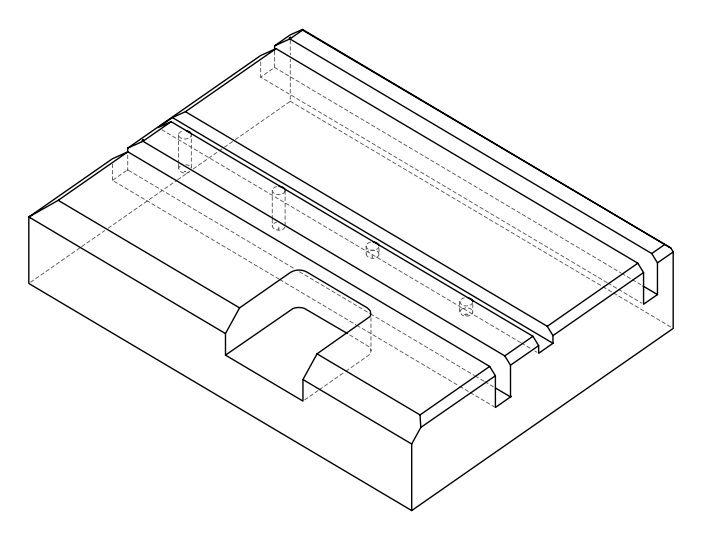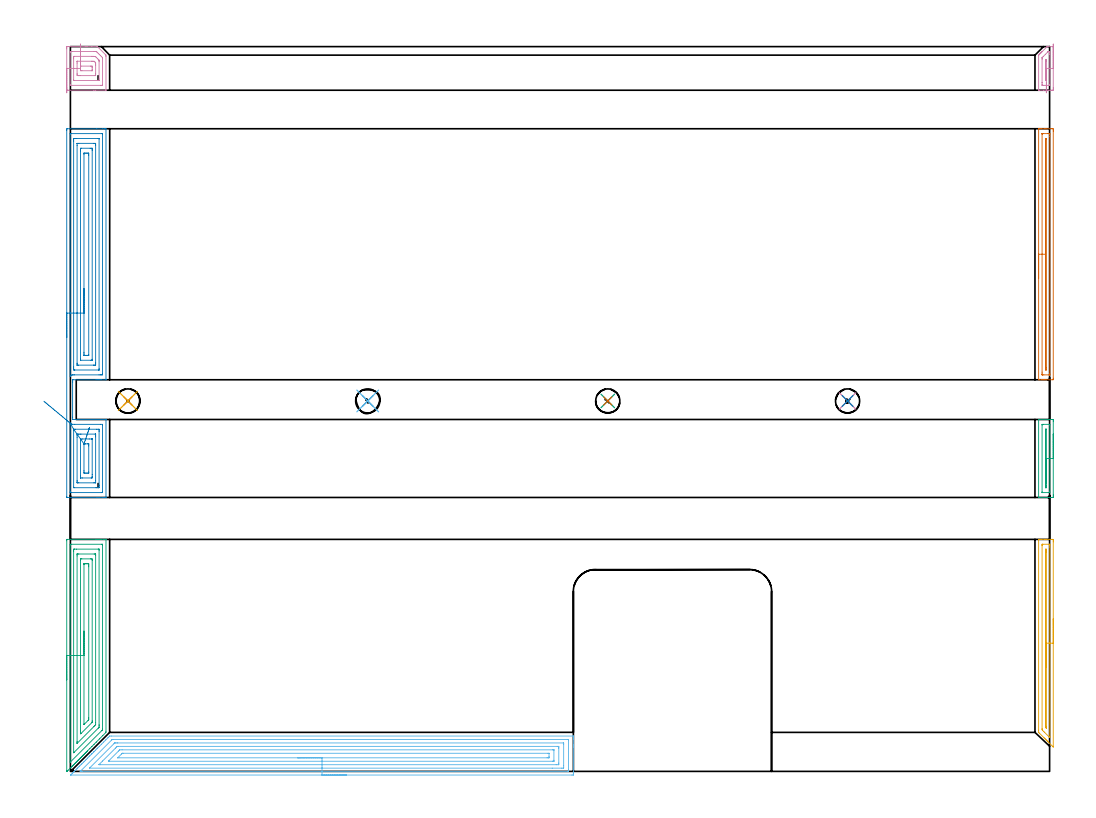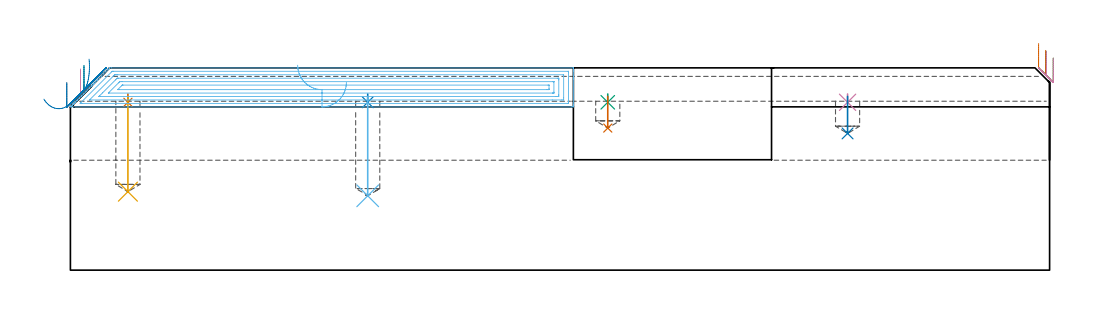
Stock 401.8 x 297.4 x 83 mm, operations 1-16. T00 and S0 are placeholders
(PLAN: 22 operations, 5 tool changes, 105.6 min)
(1 SPOT_DRILL | STEP1POCKET | NXT0321_9005460120000 | 0.03 min | 1437 mm3)
(2 SPOT_DRILL_1 | STEP1POCKET_1 | NXT0321_9005460120000 | 0.03 min | 1437 mm3)
(3 SPOT_DRILL_2 | STEP1POCKET_2 | NXT0321_9005460120000 | 0.03 min | 1436 mm3)
(4 SPOT_DRILL_3 | STEP1POCKET_3 | NXT0321_9005460120000 | 0.03 min | 1437 mm3)
(5 DRILL_BLIND_HOLE_INTO_CENTER | STEP1POCKET | UGT0301_494 | 0.16 min | 2744 mm3)
(6 DRILL_BLIND_HOLE_INTO_CENTER_1 | STEP1POCKET_1 | UGT0301_494 | 0.17 min | 2877 mm3)
(7 DRILL_BLIND_HOLE_INTO_CENTER_2 | STEP1POCKET_2 | UGT0301_494 | 0.06 min | 745 mm3)
(8 DRILL_BLIND_HOLE_INTO_CENTER_3 | STEP1POCKET_3 | UGT0301_494 | 0.07 min | 914 mm3)
(9 AREA_MILL | FG_CHAMFER_SURFACE | UGT0205_001 | 4.5 min | 13284 mm3)
(10 AREA_MILL_1 | FG_CHAMFER_SURFACE_1 | UGT0205_001 | 1.12 min | 3279 mm3)
(11 AREA_MILL_2 | FG_CHAMFER_SURFACE_2 | UGT0205_001 | 2.13 min | 1672 mm3)
(12 AREA_MILL_3 | FG_CHAMFER_SURFACE_3 | UGT0205_001 | 9.82 min | 25996 mm3)
(13 AREA_MILL_4 | FG_CHAMFER_SURFACE_4 | UGT0205_001 | 2.62 min | 1995 mm3)
(14 AREA_MILL_5 | FG_CHAMFER_SURFACE_5 | UGT0205_001 | 7.2 min | 21104 mm3)
(15 AREA_MILL_6 | FG_CHAMFER_SURFACE_6 | UGT0205_001 | 0.92 min | 715 mm3)
(16 AREA_MILL_7 | FG_CHAMFER_SURFACE_7 | UGT0205_001 | 0.56 min | 390 mm3)
(17 AREA_MILL_8 | FG_CHAMFER_SURFACE_8 | UGT0205_001 | 5.71 min | 15411 mm3)
(18 AREA_MILL_9 | FG_CHAMFER_SURFACE_9 | UGT0205_001 | 6.28 min | 2342 mm3)
(19 MILL_SLOT | SLOT_PARTIAL_RECTANGULAR | NXT0201_012 | Follow Part, ap 4, ae 75% | 17.23 min | 250609 mm3)
(20 MILL_RECTANGULAR_SLOT | SLOT_RECTANGULAR | NXT0201_012 | Follow Part, ap 4, ae 75% | 6.9 min | 81642 mm3)
(21 MILL_RECTANGULAR_SLOT_1 | SLOT_RECTANGULAR_1 | NXT0201_011 | Follow Part, ap 3, ae 75% | 22.45 min | 238790 mm3)
(22 MILL_RECTANGULAR_SLOT_2 | SLOT_RECTANGULAR_2 | NXT0201_012 | Follow Part, ap 4, ae 75% | 17.6 min | 259978 mm3)
(TOOL NXT0321_9005460120000 | NC Spot Drill, 142deg, 12mm, Carbide, Uncoated | D12 PA142 FL30 Z2)
(TOOL UGT0301_494 | Carbide Drill 9.9 mm | D9.9 PA118 FL87 Z2)
(TOOL UGT0205_001 | Chamfer Mill 20 x 3 x 45 deg. | D20 FL50 Z2)
(TOOL NXT0201_012 | ENDMILL 16mm [2P460-1600-NA 1630] | D16 FL38 Z6)
(TOOL NXT0201_011 | ENDMILL 12mm [2P460-1200-NA 1630] | D12 FL38 Z6)
(OP 1 SPOT_DRILL)
G17 G21 G94 G90
T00 M6
G54
G17 G0 G90 X23.6 Y152. S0 M3
G43 Z93. H0
G94 G81 G98 Z68.874 F250. R72.3
G80
M5
M2
(OP 2 SPOT_DRILL_1)
G17 G21 G94 G90
T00 M6
G54
G17 G0 G90 X122. Y152. S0 M3
G43 Z93. H0
G94 G81 G98 Z68.874 F250. R72.3
G80
M5
M2
(OP 3 SPOT_DRILL_2)
G17 G21 G94 G90
T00 M6
G54
G17 G0 G90 X220.5 Y152. S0 M3
G43 Z93. H0
G94 G81 G98 Z68.874 F250. R72.3
G80
M5
M2
(OP 4 SPOT_DRILL_3)
G17 G21 G94 G90
T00 M6
G54
G17 G0 G90 X318.9 Y152. S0 M3
G43 Z93. H0
G94 G81 G98 Z68.874 F250. R72.3
G80
M5
M2
(OP 5 DRILL_BLIND_HOLE_INTO_CENTER)
G17 G21 G94 G90
T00 M6
G54
G17 G0 G90 X23.6 Y152. S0 M3
G43 Z93. H0
G94 G81 G98 Z32.2 F250. R71.3
G80
M5
M2
(OP 6 DRILL_BLIND_HOLE_INTO_CENTER_1)
G17 G21 G94 G90
T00 M6
G54
G17 G0 G90 X122. Y152. S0 M3
G43 Z93. H0
G94 G81 G98 Z30.5 F250. R71.3
G80
M5
M2
(OP 7 DRILL_BLIND_HOLE_INTO_CENTER_2)
G17 G21 G94 G90
T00 M6
G54
G17 G0 G90 X220.5 Y152. S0 M3
G43 Z93. H0
G94 G81 G98 Z58.3 F250. R71.3
G80
M5
M2
(OP 8 DRILL_BLIND_HOLE_INTO_CENTER_3)
G17 G21 G94 G90
T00 M6
G54
G17 G0 G90 X318.9 Y152. S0 M3
G43 Z93. H0
G94 G81 G98 Z56.1 F250. R71.3
G80
M5
M2
(OP 9 AREA_MILL)
G17 G21 G94 G90
T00 M6
G54
G17 G0 G90 X-1.5 Y37.553 S1061 M3
G43 Z93. H0
Z76.9
G94 G1 Y37.591 Z76.029 F250.
Y37.705 Z75.164
Y37.894 Z74.312
Y38.156 Z73.48
Y38.49 Z72.674
Y38.893 Z71.9
Y39.362 Z71.165
Y39.893 Z70.472
Y40.482 Z69.829
Y41.125 Z69.24
Y41.817 Z68.709
Y42.553 Z68.24
Y43.327 Z67.837
Y44.133 Z67.503
Y44.965 Z67.241
Y45.817 Z67.052
Y46.682 Z66.938
Y47.553 Z66.9
Y94.649
X-1.496 Y95.022 Z66.902
X-1.491 Y95.19 Z66.905
X-1.319 Y95.2 Z67.078
X10.538 Z78.931
X11.21 Z79.608
X11.424 Z79.821
X12.097 Z80.494
X12.31 Z80.707
X12.737 Z81.136
X13.655 Z82.054
X14.082 Z82.481
X14.351 Z82.749
X14.583 Y95.193 Z82.975
X14.597 Y95.191 Z82.989
X14.6 Y95.093 Z83.
Y16.452
X14.593 Y15.994 Z82.992
X13.276 Y14.675 Z81.675
X11.943 Y13.342 Z80.342
X10.61 Y12.01 Z79.009
X9.721 Y11.121 Z78.12
X8.832 Y10.232 Z77.232
X7.944 Y9.344 Z76.343
X7.055 Y8.455 Z75.454
X6.993 Y8.392 Z75.39
X6.931 Y8.331 Z75.33
X6.759 Y8.159 Z75.158
X6.698 Y8.097 Z75.094
X6.637 Y8.037 Z75.036
X6.463 Y7.863 Z74.862
X6.402 Y7.801 Z74.799
X6.342 Y7.742 Z74.741
X6.166 Y7.567 Z74.565
X6.107 Y7.506 Z74.504
X6.048 Y7.448 Z74.447
X5.87 Y7.27 Z74.269
X5.812 Y7.211 Z74.208
X5.753 Y7.153 Z74.152
X5.574 Y6.974 Z73.973
X5.516 Y6.915 Z73.913
X5.459 Y6.859 Z73.858
X5.278 Y6.678 Z73.677
X5.221 Y6.62 Z73.617
X5.164 Y6.564 Z73.563
X4.982 Y6.382 Z73.381
X4.925 Y6.325 Z73.322
X4.869 Y6.27 Z73.268
X4.685 Y6.086 Z73.084
X4.63 Y6.029 Z73.027
X4.575 Y5.975 Z72.974
X4.389 Y5.789 Z72.788
X4.335 Y5.734 Z72.731
X4.28 Y5.68 Z72.679
X4.093 Y5.493 Z72.492
X4.039 Y5.438 Z72.436
X3.986 Y5.386 Z72.385
X3.797 Y5.197 Z72.196
X3.744 Y5.143 Z72.141
X3.691 Y5.091 Z72.09
X3.501 Y4.901 Z71.9
X3.448 Y4.848 Z71.845
X3.397 Y4.797 Z71.796
X3.204 Y4.605 Z71.603
X3.153 Y4.552 Z71.55
X3.102 Y4.502 Z71.501
X2.908 Y4.308 Z71.307
X2.858 Y4.257 Z71.255
X2.807 Y4.208 Z71.206
X2.612 Y4.012 Z71.011
X2.562 Y3.962 Z70.959
X2.513 Y3.913 Z70.912
X2.316 Y3.716 Z70.715
X2.267 Y3.666 Z70.664
X2.218 Y3.619 Z70.617
X2.019 Y3.42 Z70.418
X1.971 Y3.371 Z70.369
X1.924 Y3.324 Z70.323
X1.723 Y3.124 Z70.122
X1.676 Y3.076 Z70.073
X1.629 Y3.03 Z70.028
X1.427 Y2.827 Z69.826
X1.381 Y2.78 Z69.778
X1.335 Y2.735 Z69.734
X1.131 Y2.531 Z69.53
X1.085 Y2.485 Z69.482
X1.04 Y2.44 Z69.439
X0.835 Y2.235 Z69.234
X0.79 Y2.19 Z69.187
X0.745 Y2.146 Z69.144
X0.538 Y1.939 Z68.937
X0.494 Y1.894 Z68.892
X0.451 Y1.851 Z68.85
X-0.982 Y0.417 Z67.415
X-1.24 Y0.162 Z67.16
X-1.426 Y-0.018 Z66.971
X-1.492 Y-0.077 Z66.904
X-1.497 Y0.041 Z66.901
X-1.499 Y0.137
Y0.162
X-1.5 Y47.553 Z66.9
X-0.085 Z68.315
X-0.086 Y92.871 Z68.314
X-0.08 Y93.091 Z68.32
X-0.077 Y93.19 Z68.323
X0.135 Y93.194 Z68.535
X0.463 Y93.199 Z68.863
X12.869 Z81.269
X13.065 Y93.195 Z81.465
X13.125 Y93.192 Z81.525
X13.179 Y93.185 Z81.579
X13.186 Y92.871 Z81.586
Y17.352
X13.184 Y17.122 Z81.584
X13.181 Y17.068 Z81.581
X13.179 Y17.044 Z81.579
X13.164 Y17.025 Z81.564
X13.095 Y16.95 Z81.495
X12.899 Y16.75 Z81.299
X-0.038 Y3.814 Z68.362
X-0.054 Y3.799 Z68.346
X-0.071 Y3.787 Z68.329
X-0.078 Y3.783 Z68.322
X-0.085 Y4.012 Z68.315
Y47.553
X1.329 Z69.729
Y90.206
Y90.553
X1.334 Y91.094 Z69.734
X1.335 Y91.172 Z69.735
X1.466 Y91.19 Z69.866
X1.572 Y91.198 Z69.972
X1.676 Y91.199 Z70.076
X2.457 Y91.2 Z70.857
X11.424 Y91.199 Z79.824
X11.529 Y91.197 Z79.929
X11.739 Y91.19 Z80.139
X11.766 Y91.183 Z80.166
X11.768 Y91.173 Z80.168
X11.77 Y91.144 Z80.17
X11.771 Y91.094 Z80.171
X11.772 Y90.746 Z80.172
X11.771 Y19.118 Z80.171
X11.77 Y18.772 Z80.17
X11.764 Y18.23 Z80.164
X11.755 Y18.066 Z80.155
X11.673 Y17.98 Z80.073
X11.424 Y17.725 Z79.824
X1.471 Y7.772 Z69.871
X1.423 Y7.725 Z69.823
X1.361 Y7.669 Z69.761
X1.341 Y7.652 Z69.741
X1.336 Y7.67 Z69.736
X1.332 Y7.725 Z69.732
X1.33 Y7.811 Z69.73
X1.329 Y47.553 Z69.729
X2.743 Z71.143
Y88.428
X2.747 Y89.132 Z71.147
X2.749 Y89.18 Z71.149
X2.755 Y89.19 Z71.155
X2.776 Y89.193 Z71.176
X2.871 Y89.197 Z71.271
X3.064 Y89.199 Z71.464
X3.448 Y89.2 Z71.848
X9.768 Z78.168
X10.086 Y89.198 Z78.486
X10.244 Y89.195 Z78.644
X10.323 Y89.19 Z78.723
X10.351 Y89.185 Z78.751
X10.352 Y89.159 Z78.752
X10.357 Y88.61 Z78.757
Y20.007
X10.353 Y19.304 Z78.753
X10.35 Y19.118 Z78.75
X10.006 Y18.763 Z78.406
X9.652 Y18.401 Z78.052
X2.864 Y11.614 Z71.264
X2.813 Y11.566 Z71.213
X2.769 Y11.528 Z71.169
X2.75 Y11.512 Z71.15
X2.749 Y11.547 Z71.149
X2.744 Y11.827 Z71.144
X2.743 Y12.01 Z71.143
Y12.158
Y47.553
X4.157 Z72.557
Y86.829
X4.16 Y87.008 Z72.56
X4.164 Y87.125 Z72.564
X4.17 Y87.191 Z72.57
X4.198 Y87.193 Z72.598
X4.335 Y87.197 Z72.735
X4.674 Y87.2 Z73.074
X8.22 Y87.199 Z76.62
X8.765 Y87.19 Z77.165
X8.936 Y87.176 Z77.336
X8.941 Y86.829 Z77.341
X8.942 Y86.651 Z77.342
X8.943 Y20.718 Z77.343
X8.941 Y20.362 Z77.341
X8.937 Y20.185 Z77.337
X8.935 Y20.146 Z77.335
X8.9 Y20.106 Z77.3
X8.808 Y20.007 Z77.208
X4.35 Y15.549 Z72.75
X4.335 Y15.536 Z72.735
X4.164 Y15.404 Z72.564
X4.161 Y15.564 Z72.561
X4.158 Y15.741 Z72.558
X4.157 Y16.453 Z72.557
Y16.63
Y47.553
X5.571 Z73.971
X5.572 Y84.874 Z73.972
X5.573 Y85.143 Z73.973
X5.575 Y85.175 Z73.975
X5.577 Y85.185 Z73.977
X5.588 Y85.19 Z73.988
X5.674 Y85.196 Z74.074
X5.783 Y85.199 Z74.183
X6.107 Y85.2 Z74.507
X6.668 Z75.068
X6.993 Y85.197 Z75.393
X7.318 Y85.192 Z75.718
X7.522 Y85.187 Z75.922
X7.525 Y85.053 Z75.925
X7.527 Y84.874 Z75.927
X7.529 Y84.337 Z75.929
Y83.986
X7.528 Y22.136 Z75.928
X7.526 Y21.784 Z75.926
X7.523 Y21.253 Z75.923
X7.512 Y21.172 Z75.912
X7.456 Y21.112 Z75.856
X7.247 Y20.895 Z75.647
X5.789 Y19.437 Z74.189
X5.67 Y19.322 Z74.07
X5.586 Y19.243 Z73.986
X5.579 Y19.239 Z73.979
X5.577 Y19.248 Z73.977
X5.573 Y19.291 Z73.973
X5.572 Y19.35 Z73.972
Y19.445
X5.571 Y47.553 Z73.971
Y48.425 Z74.009
Y49.29 Z74.123
Y50.141 Z74.312
Y50.973 Z74.574
Y51.779 Z74.908
Y52.553 Z75.311
Y53.289 Z75.78
Y53.981 Z76.311
Y54.624 Z76.9
Y55.214 Z77.543
Y55.745 Z78.236
Y56.214 Z78.971
Y56.616 Z79.745
Y56.95 Z80.551
Y57.213 Z81.383
Y57.401 Z82.235
Y57.515 Z83.1
Y57.553 Z83.971
G0 Z93.
M5
M2
(OP 10 AREA_MILL_1)
G17 G21 G94 G90
T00 M6
G54
G17 G0 G90 X-1.5 Y278.45 S1061 M3
G43 Z93. H0
Z76.9
G94 G1 Y278.488 Z76.028 F250.
Y278.602 Z75.164
Y278.791 Z74.312
Y279.053 Z73.48
Y279.387 Z72.674
Y279.79 Z71.9
Y280.258 Z71.164
Y280.79 Z70.472
Y281.379 Z69.829
Y282.022 Z69.24
Y282.714 Z68.709
Y283.45 Z68.24
Y284.224 Z67.837
Y285.03 Z67.503
Y285.862 Z67.241
Y286.713 Z67.052
Y287.578 Z66.938
Y288.45 Z66.9
Y296.505
X-1.499 Y296.874 Z66.901
X-1.493 Y297.385 Z66.903
X-1.491 Y297.393 Z66.905
X-0.982 Y297.397 Z67.414
X-0.457 Y297.4 Z67.939
X6.107 Z74.501
X6.828 Z75.227
X6.993 Z75.391
X8.765 Z77.162
X10.981 Z79.38
X11.081 Y297.398 Z79.48
X11.098 Y297.39 Z79.496
X11.145 Y297.356 Z79.543
X14.528 Y293.972 Z82.928
X14.6 Y293.895 Z82.984
Y293.327 Z83.
Y279.582
X14.596 Y279.509 Z82.989
X14.587 Y279.508 Z82.981
X14.408 Y279.5 Z82.806
X10.373 Z78.771
X9.652 Z78.046
X-0.982 Y279.501 Z67.414
X-1.205 Y279.502 Z67.191
X-1.491 Y279.507 Z66.905
X-1.493 Y279.515 Z66.904
X-1.498 Y280.026 Z66.902
X-1.5 Y280.544 Z66.9
Y288.45
X-0.086 Z68.314
Y295.101
X-0.081 Y295.319 Z68.319
X-0.079 Y295.372 Z68.321
X-0.075 Y295.39 Z68.325
X-0.008 Y295.393 Z68.392
X0.192 Y295.397 Z68.592
X0.491 Y295.4 Z68.891
X0.79 Z69.19
X9.652 Z78.052
X10.24 Y295.398 Z78.64
X10.538 Y295.393 Z78.938
X10.635 Y295.39 Z79.035
X10.74 Y295.298 Z79.14
X10.946 Y295.101 Z79.346
X11.424 Y294.626 Z79.824
X11.836 Y294.214 Z80.236
X12.31 Y293.74 Z80.71
X12.721 Y293.327 Z81.121
X13.133 Y292.905 Z81.533
X13.179 Y292.856 Z81.579
X13.181 Y292.833 Z81.581
X13.184 Y292.779 Z81.584
X13.185 Y292.67 Z81.585
X13.186 Y292.451 Z81.586
Y281.799
X13.181 Y281.581 Z81.581
X13.179 Y281.528 Z81.579
X13.175 Y281.51 Z81.575
X13.107 Y281.507 Z81.507
X12.908 Y281.503 Z81.308
X12.609 Y281.5 Z81.009
X12.31 Z80.71
X0.028 Y281.501 Z68.428
X-0.019 Y281.503 Z68.381
X-0.066 Y281.51 Z68.334
X-0.079 Y281.513 Z68.321
X-0.081 Y281.532 Z68.319
X-0.083 Y281.582 Z68.317
X-0.086 Y281.789 Z68.314
Y288.45
X1.328 Z69.728
Y292.44
X1.329 Y292.788 Z69.729
X1.331 Y293.327 Z69.731
X1.333 Y293.369 Z69.733
X1.334 Y293.383 Z69.734
X1.385 Y293.39 Z69.785
X1.531 Y293.397 Z69.931
X1.604 Y293.4 Z70.004
X8.838 Z77.238
X9.652 Y293.39 Z78.052
X10.262 Y293.327 Z78.662
X10.538 Y293.056 Z78.938
X11.159 Y292.44 Z79.559
X11.424 Y292.173 Z79.824
X11.731 Y291.858 Z80.131
X11.765 Y291.819 Z80.165
X11.767 Y291.762 Z80.167
X11.77 Y291.67 Z80.17
X11.771 Y291.554 Z80.171
Y291.206
Y284.112
X11.769 Y283.573 Z80.169
X11.767 Y283.531 Z80.167
X11.766 Y283.517 Z80.166
X11.714 Y283.51 Z80.114
X11.569 Y283.503 Z79.969
X11.496 Y283.5 Z79.896
X1.603 Y283.501 Z70.003
X1.458 Y283.505 Z69.858
X1.362 Y283.51 Z69.762
X1.334 Y283.517 Z69.734
X1.333 Y283.525 Z69.733
X1.331 Y283.573 Z69.731
X1.329 Y283.92 Z69.729
X1.328 Y288.45 Z69.728
X2.743 Z71.143
Y290.667
X2.748 Y291.368 Z71.148
X2.749 Y291.387 Z71.149
X2.763 Y291.391 Z71.163
X2.807 Y291.396 Z71.207
X2.899 Y291.399 Z71.299
X8.765 Z77.165
X8.921 Y291.398 Z77.321
X9.652 Y291.383 Z78.052
X9.751 Y291.371 Z78.151
X9.856 Y291.283 Z78.256
X10.066 Y291.079 Z78.466
X10.275 Y290.872 Z78.675
X10.325 Y290.818 Z78.725
X10.348 Y290.792 Z78.748
X10.35 Y290.766 Z78.75
X10.353 Y290.667 Z78.753
X10.357 Y289.961 Z78.757
Y289.78
Y286.233
X10.352 Y285.532 Z78.752
X10.351 Y285.513 Z78.751
X10.337 Y285.509 Z78.737
X10.292 Y285.504 Z78.692
X10.201 Y285.501 Z78.601
X4.181 Y285.5 Z72.581
X3.448 Y285.502 Z71.848
X3.291 Y285.503 Z71.691
X2.75 Y285.526 Z71.15
X2.744 Y286.051 Z71.144
X2.743 Y286.233 Z71.143
Y288.45
X4.157 Y288.451 Z72.557
Y288.893
Y289.071
X4.16 Y289.249 Z72.56
X4.164 Y289.366 Z72.564
X4.167 Y289.391 Z72.567
X4.177 Y289.394 Z72.577
X4.208 Y289.397 Z72.608
X4.335 Y289.399 Z72.735
X8.26 Z76.66
X8.765 Y289.393 Z77.165
X8.927 Y289.39 Z77.327
X8.937 Y289.071 Z77.337
X8.941 Y288.893 Z77.341
X8.942 Y288.716 Z77.342
X8.943 Y288.007 Z77.343
Y287.829
X8.94 Y287.651 Z77.34
X8.936 Y287.534 Z77.336
X8.933 Y287.509 Z77.333
X8.923 Y287.506 Z77.323
X8.892 Y287.503 Z77.292
X8.765 Y287.501 Z77.165
X4.716 Z73.116
X4.335 Y287.507 Z72.735
X4.173 Y287.51 Z72.573
X4.163 Y287.829 Z72.563
X4.159 Y288.007 Z72.559
X4.158 Y288.184 Z72.558
X4.157 Y288.451 Z72.557
Y289.323 Z72.595
X4.156 Y290.188 Z72.708
X4.155 Y291.039 Z72.896
Y291.872 Z73.158
X4.154 Y292.678 Z73.491
Y293.452 Z73.893
X4.153 Y294.188 Z74.362
Y294.881 Z74.892
X4.152 Y295.524 Z75.481
Y296.114 Z76.124
X4.151 Y296.646 Z76.816
Y297.115 Z77.551
Y297.518 Z78.325
Y297.853 Z79.13
X4.15 Y298.116 Z79.962
Y298.305 Z80.814
Y298.42 Z81.679
Y298.458 Z82.55
G0 Z93.
M5
M2
(OP 11 AREA_MILL_2)
G17 G21 G94 G90
T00 M6
G54
G17 G0 G90 X403.3 Y62.6 S1061 M3
G43 Z93. H0
Z87.
G94 G1 Y62.562 Z86.128 F250.
Y62.448 Z85.264
Y62.259 Z84.412
Y61.997 Z83.58
Y61.663 Z82.774
Y61.26 Z82.
Y60.792 Z81.264
Y60.26 Z80.572
Y59.671 Z79.929
Y59.028 Z79.34
Y58.336 Z78.809
Y57.6 Z78.34
Y56.826 Z77.937
Y56.02 Z77.603
Y55.188 Z77.341
Y54.337 Z77.152
Y53.472 Z77.038
Y52.6 Z77.
X403.299 Y10.17 Z77.001
X403.295 Y10.019 Z77.005
X403.292 Y10.008 Z77.007
X401.342 Y11.957 Z78.956
X401.176 Y12.122 Z79.119
X401.016 Y12.283 Z79.282
X400.896 Y12.403 Z79.402
X400.738 Y12.56 Z79.557
X400.586 Y12.713 Z79.711
X400.449 Y12.85 Z79.849
X400.3 Y12.998 Z79.995
X400.157 Y13.142 Z80.141
X400.002 Y13.297 Z80.296
X399.862 Y13.436 Z80.434
X399.727 Y13.572 Z80.57
X399.556 Y13.743 Z80.742
X397.673 Y15.627 Z82.625
X397.326 Y15.976 Z82.973
X397.307 Y16. Z82.993
X397.3 Y16.87 Z83.
Y95.03
X397.302 Y95.19 Z82.988
X397.44 Y95.197 Z82.853
X397.584 Y95.2 Z82.716
X397.881 Z82.418
X398.548 Z81.746
X399.758 Z80.539
X400.3 Z79.994
X402.656 Z77.64
X402.927 Y95.196 Z77.369
X403.292 Y95.19 Z77.004
X403.296 Y94.959 Z77.002
X403.299 Y94.583 Z77.001
X403.3 Y94.203 Z77.
Y52.6
X401.886 Z78.414
X401.885 Y14.36 Z78.415
X401.883 Y14.19 Z78.417
X401.879 Y13.969 Z78.421
X401.874 Y13.887 Z78.426
X401.821 Y13.938 Z78.479
X401.561 Y14.19 Z78.739
X399.773 Y15.976 Z80.527
X399.424 Y16.328 Z80.876
X398.891 Y16.87 Z81.409
X398.721 Y17.056 Z81.579
X398.719 Y17.232 Z81.581
X398.715 Y17.593 Z81.585
Y92.627
X398.716 Y92.797 Z81.584
X398.721 Y93.157 Z81.579
X398.727 Y93.19 Z81.573
X398.792 Y93.194 Z81.508
X398.897 Y93.198 Z81.403
X399.029 Y93.2 Z81.271
X401.657 Y93.199 Z78.643
X401.825 Y93.195 Z78.475
X401.856 Y93.191 Z78.444
X401.879 Y93.186 Z78.421
X401.88 Y93.148 Z78.42
X401.884 Y92.967 Z78.416
X401.885 Y92.797 Z78.415
X401.886 Y92.073 Z78.414
Y52.6
X400.472 Z79.828
X400.471 Y18.482 Z79.829
X400.467 Y17.763 Z79.833
X400.466 Y17.756 Z79.834
X400.444 Y17.763 Z79.856
X400.3 Y17.901 Z80.
X400.208 Y17.995 Z80.092
X400.163 Y18.044 Z80.137
X400.143 Y18.067 Z80.157
X400.135 Y18.132 Z80.165
X400.131 Y18.481 Z80.169
X400.129 Y18.656 Z80.171
Y90.291
X400.134 Y91.01 Z80.166
X400.136 Y91.178 Z80.164
X400.3 Y91.19 Z80.
X400.465 Y91.176 Z79.835
X400.468 Y91.01 Z79.832
X400.47 Y90.837 Z79.83
X400.471 Y90.117 Z79.829
X400.472 Y89.942 Z79.828
Y52.6
Y51.728 Z79.867
Y50.864 Z79.98
Y50.012 Z80.169
Y49.18 Z80.432
Y48.374 Z80.765
Y47.6 Z81.168
Y46.864 Z81.637
Y46.172 Z82.168
Y45.529 Z82.757
Y44.94 Z83.401
Y44.409 Z84.093
Y43.94 Z84.828
Y43.537 Z85.602
Y43.203 Z86.408
Y42.941 Z87.24
Y42.752 Z88.092
Y42.638 Z88.957
Y42.6 Z89.828
G0 Z93.
M5
M2
(OP 12 AREA_MILL_3)
G17 G21 G94 G90
T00 M6
G54
G17 G0 G90 X113.25 Y-1.5 S1061 M3
G43 Z93. H0
Z77.
G94 G1 X113.212 Z76.128 F250.
X113.098 Z75.264
X112.909 Z74.412
X112.647 Z73.58
X112.313 Z72.774
X111.91 Z72.
X111.441 Z71.264
X110.91 Z70.572
X110.321 Z69.929
X109.678 Z69.34
X108.986 Z68.808
X108.25 Z68.34
X107.476 Z67.937
X106.67 Z67.603
X105.838 Z67.341
X104.986 Z67.152
X104.121 Z67.038
X103.25 Z67.
X0.228 Y-1.499 Z67.001
X0.117 Y-1.494 Z67.004
X0.15 Y-1.456 Z67.043
X0.25 Y-1.35 Z67.148
X0.696 Y-0.902 Z67.594
X1.037 Y-0.563 Z67.937
X1.241 Y-0.359 Z68.141
X1.469 Y-0.13 Z68.368
X1.587 Y-0.01 Z68.486
X1.953 Y0.353 Z68.853
X2.11 Y0.51 Z69.01
X2.646 Y1.049 Z69.544
X2.925 Y1.325 Z69.825
X2.979 Y1.379 Z69.879
X3.53 Y1.933 Z70.428
X3.817 Y2.217 Z70.717
X4.414 Y2.817 Z71.312
X4.709 Y3.109 Z71.609
X5.298 Y3.701 Z72.196
X5.617 Y4.017 Z72.517
X6.183 Y4.585 Z73.081
X6.533 Y4.933 Z73.433
X7.067 Y5.469 Z73.965
X7.658 Y6.058 Z74.557
X7.83 Y6.231 Z74.729
X7.951 Y6.353 Z74.849
X8.542 Y6.942 Z75.441
X8.722 Y7.123 Z75.62
X8.835 Y7.237 Z75.734
X9.426 Y7.826 Z76.326
X9.613 Y8.015 Z76.512
X9.719 Y8.121 Z76.618
X10.31 Y8.71 Z77.21
X10.898 Y9.299 Z77.797
X11.194 Y9.594 Z78.094
X11.843 Y10.243 Z78.742
X12.735 Y11.135 Z79.634
X13.626 Y12.027 Z80.526
X14.518 Y12.919 Z81.418
X15.41 Y13.81 Z82.31
X16.061 Y14.461 Z82.959
X16.097 Y14.497 Z82.987
X16.747 Y14.5 Z83.
X206.25
X206.391 Y14.497 Z82.988
X206.393 Y14.486 Z82.977
X206.4 Y14.172 Z82.672
Y13.725 Z82.224
Y13.13 Z81.624
Y11.064 Z79.562
Y10.478 Z78.972
Y9.887 Z78.382
Y-0.72 Z67.777
X206.397 Y-1.014 Z67.483
X206.391 Y-1.491 Z67.006
X206.289 Y-1.495 Z67.003
X205.804 Y-1.5 Z67.
X103.25
Y-0.086 Z68.414
X4.953
X4.263 Y-0.085 Z68.415
X4.217 Y-0.084 Z68.416
X3.986 Y-0.075 Z68.425
X4.012 Y-0.045 Z68.455
X4.092 Y0.04 Z68.54
X4.176 Y0.126 Z68.626
X4.263 Y0.213 Z68.713
X16.965 Y12.914 Z81.414
X17.063 Y13.01 Z81.51
X17.125 Y13.066 Z81.566
X17.141 Y13.079 Z81.579
X17.164 Y13.081 Z81.581
X17.216 Y13.083 Z81.583
X17.639 Y13.086 Z81.586
X17.684
X204.241 Y13.085 Z81.585
X204.329 Y13.084 Z81.584
X204.372 Y13.081 Z81.581
X204.387 Y13.079 Z81.579
X204.39 Y13.069 Z81.569
X204.395 Y12.971 Z81.471
X204.399 Y12.754 Z81.254
Y0.754 Z69.254
X204.398 Y0.38 Z68.88
X204.39 Y0.002 Z68.502
X204.382 Y-0.079 Z68.421
X204.338 Y-0.081 Z68.419
X204.232 Y-0.084 Z68.416
X204.021 Y-0.086 Z68.414
X203.976
X103.25
Y1.328 Z69.828
X7.832 Y1.329 Z69.829
X7.83 Y1.33 Z69.83
Y1.331 Z69.831
X17.861 Y11.362 Z79.862
X18.087 Y11.582 Z80.082
X18.153 Y11.643 Z80.143
X18.179 Y11.665 Z80.165
X18.224 Y11.667 Z80.167
X18.531 Y11.669 Z80.169
X19.111 Y11.671 Z80.171
X19.423
X202.237
X202.341 Y11.669 Z80.169
X202.377 Y11.667 Z80.167
X202.39 Y11.665 Z80.165
X202.393 Y11.631 Z80.131
X202.397 Y11.523 Z80.023
X202.399 Y11.362 Z79.862
X202.4 Y11.2 Z79.7
Y2.361 Z70.861
X202.397 Y1.638 Z70.138
X202.395 Y1.482 Z69.982
X202.384 Y1.335 Z69.835
X202.237 Y1.334 Z69.834
X201.657 Y1.329 Z69.829
X197.719 Y1.328 Z69.828
X103.25
Y2.743 Z71.243
X12.289
X12.065 Y2.744 Z71.244
X11.801 Y2.747 Z71.247
X11.724 Y2.749 Z71.249
X11.757 Y2.796 Z71.296
X11.822 Y2.869 Z71.369
X11.879 Y2.928 Z71.428
X13.21 Y4.261 Z72.761
X18.531 Y9.583 Z78.083
X18.982 Y10.031 Z78.531
X19.132 Y10.177 Z78.677
X19.189 Y10.228 Z78.728
X19.218 Y10.25 Z78.75
X19.256 Y10.252 Z78.752
X19.423 Y10.255 Z78.755
X19.646 Y10.257 Z78.757
X199.784
X200.302 Y10.255 Z78.755
X200.357 Y10.253 Z78.753
X200.389 Y10.251 Z78.751
X200.391 Y10.211 Z78.711
X200.396 Y10.023 Z78.523
X200.4 Y9.647 Z78.147
Y9.594 Z78.094
Y3.406 Z71.906
X200.394 Y2.991 Z71.491
X200.39 Y2.784 Z71.284
X200.378 Y2.749 Z71.249
X200.326 Y2.747 Z71.247
X200.229 Y2.745 Z71.245
X199.562 Y2.743 Z71.243
X199.339
X103.25
Y4.157 Z72.657
X15.856
X15.721 Y4.159 Z72.659
X15.632 Y4.161 Z72.661
X15.578 Y4.163 Z72.663
X15.613 Y4.204 Z72.704
X15.691 Y4.29 Z72.79
X15.772 Y4.373 Z72.873
X15.856 Y4.458 Z72.958
X19.768 Y8.368 Z76.868
X20.114 Y8.71 Z77.21
X20.217 Y8.807 Z77.307
X20.252 Y8.836 Z77.336
X21.207 Y8.843 Z77.343
X197.913 Y8.842 Z77.342
X198.181 Y8.84 Z77.34
X198.359 Y8.836 Z77.336
X198.392 Y8.832 Z77.332
X198.394 Y8.823 Z77.323
X198.397 Y8.798 Z77.298
X198.399 Y8.71 Z77.21
X198.4 Y4.558 Z73.058
X198.398 Y4.29 Z72.79
X198.395 Y4.213 Z72.713
X198.39 Y4.176 Z72.676
X198.385 Y4.164 Z72.664
X198.315 Y4.162 Z72.662
X198.047 Y4.158 Z72.658
X197.912 Y4.157 Z72.657
X197.778
X103.25
Y5.571 Z74.071
X19.914
X19.428 Y5.573 Z74.073
X19.423
Y5.575 Z74.075
X20.997 Y7.149 Z75.649
X21.207 Y7.356 Z75.856
X21.266 Y7.407 Z75.907
X21.286 Y7.422 Z75.922
X21.308 Y7.424 Z75.924
X21.407 Y7.427 Z75.927
X21.607 Y7.429 Z75.929
X195.995
X196.396 Y7.428 Z75.928
X196.397 Y7.427 Z75.927
X196.399 Y7.425 Z75.925
Y6.058 Z74.558
X196.397 Y5.659 Z74.159
X196.39 Y5.6 Z74.1
X196.385 Y5.578 Z74.078
X196.362 Y5.576 Z74.076
X196.24 Y5.573 Z74.073
X195.995 Y5.572 Z74.072
X195.594 Y5.571 Z74.071
X103.25
X102.378 Z74.109
X101.513 Z74.223
X100.662 Z74.412
X99.83 Z74.674
X99.024 Z75.008
X98.25 Z75.411
X97.514 Z75.88
X96.822 Z76.411
X96.179 Z77.
X95.589 Z77.643
X95.058 Z78.335
X94.59 Z79.071
X94.187 Z79.845
X93.853 Z80.651
X93.591 Z81.483
X93.402 Z82.335
X93.288 Z83.2
X93.25 Z84.071
G0 Z93.
M5
M2
(OP 13 AREA_MILL_4)
G17 G21 G94 G90
T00 M6
G54
G17 G0 G90 X397.3 Y202.2 S1061 M3
G43 Z93. H0
G94 G1 Y202.238 Z92.128 F250.
Y202.352 Z91.263
Y202.541 Z90.412
Y202.803 Z89.58
Y203.137 Z88.774
Y203.54 Z88.
Y204.009 Z87.264
Y204.54 Z86.572
Y205.129 Z85.929
Y205.772 Z85.339
Y206.464 Z84.808
Y207.2 Z84.34
Y207.974 Z83.937
Y208.78 Z83.603
Y209.612 Z83.341
Y210.464 Z83.152
Y211.329 Z83.038
Y212.2 Z83.
Y263.536
X397.302 Y263.69 Z82.988
X397.435 Y263.698 Z82.857
X397.574 Y263.7 Z82.726
X397.905 Z82.394
X398.548 Z81.746
X399.746 Z80.551
X400.3 Z79.994
X402.65 Z77.646
X402.927 Y263.697 Z77.369
X403.292 Y263.69 Z77.004
X403.297 Y263.467 Z77.001
X403.3 Y263.09 Z77.
Y262.71
Y161.31
X403.297 Y160.933 Z77.001
X403.292 Y160.71 Z77.004
X402.927 Y160.7 Z77.369
X400.3 Z79.994
X399.746 Z80.551
X399.424 Z80.872
X398.87 Z81.426
X398.548 Z81.746
X397.573 Z82.726
X397.435 Y160.702 Z82.857
X397.302 Y160.71 Z82.988
X397.3 Y160.864 Z83.
Y212.2
X398.714 Z81.586
Y261.304
X398.716 Y261.666 Z81.584
X398.718 Y261.687 Z81.582
X398.72 Y261.69 Z81.58
X398.734 Y261.694 Z81.566
X398.803 Y261.698 Z81.497
X398.906 Y261.7 Z81.394
X399.036 Z81.264
X401.176 Z79.124
X401.664 Y261.699 Z78.636
X401.826 Y261.696 Z78.474
X401.855 Y261.693 Z78.445
X401.879 Y261.688 Z78.421
X401.88 Y261.652 Z78.42
X401.884 Y261.475 Z78.416
X401.885 Y261.304 Z78.415
X401.886 Y260.58 Z78.414
Y163.096
X401.884 Y162.734 Z78.416
X401.882 Y162.713 Z78.418
X401.88 Y162.71 Z78.42
X401.866 Y162.706 Z78.434
X401.797 Y162.702 Z78.503
X401.694 Y162.7 Z78.606
X401.564 Z78.736
X399.424 Z80.876
X398.936 Y162.701 Z81.364
X398.774 Y162.704 Z81.526
X398.745 Y162.707 Z81.555
X398.721 Y162.712 Z81.579
X398.72 Y162.748 Z81.58
X398.716 Y162.925 Z81.584
X398.715 Y163.096 Z81.585
X398.714 Y163.82 Z81.586
Y212.2
X400.128 Z80.172
X400.129 Y258.8 Z80.171
X400.133 Y259.518 Z80.167
X400.136 Y259.686 Z80.164
X400.3 Y259.69 Z80.
X400.465 Y259.684 Z79.835
X400.469 Y259.518 Z79.831
X400.471 Y259.344 Z79.829
Y165.6
X400.467 Y164.882 Z79.833
X400.464 Y164.714 Z79.836
X400.3 Y164.71 Z80.
X400.135 Y164.716 Z80.165
X400.131 Y164.882 Z80.169
X400.129 Y165.056 Z80.171
X400.128 Y212.2 Z80.172
Y213.072 Z80.21
Y213.937 Z80.323
Y214.788 Z80.512
Y215.62 Z80.775
Y216.426 Z81.108
Y217.2 Z81.511
Y217.936 Z81.98
Y218.628 Z82.511
Y219.271 Z83.1
Y219.861 Z83.744
Y220.392 Z84.436
Y220.86 Z85.172
Y221.263 Z85.945
Y221.597 Z86.751
Y221.859 Z87.583
Y222.048 Z88.435
Y222.162 Z89.3
Y222.2 Z90.172
G0 Z93.
M5
M2
(OP 14 AREA_MILL_5)
G17 G21 G94 G90
T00 M6
G54
G17 G0 G90 X-1.5 Y178.05 S1061 M3
G43 Z93. H0
Z76.9
G94 G1 Y178.088 Z76.028 F250.
Y178.202 Z75.164
Y178.391 Z74.312
Y178.653 Z73.48
Y178.987 Z72.674
Y179.39 Z71.9
Y179.858 Z71.164
Y180.39 Z70.472
Y180.979 Z69.829
Y181.622 Z69.24
Y182.314 Z68.709
Y183.05 Z68.24
Y183.824 Z67.837
Y184.63 Z67.503
Y185.462 Z67.241
Y186.314 Z67.052
Y187.178 Z66.938
Y188.05 Z66.9
Y263.083
X-1.497 Y263.458 Z66.902
X-1.492 Y263.69 Z66.906
X-1.257 Y263.7 Z67.141
X10.812 Z79.207
X13.196 Z81.591
X13.871 Z82.271
X14.206 Z82.606
X14.573 Y263.693 Z82.964
X14.597 Y263.69 Z82.988
X14.6 Y263.53 Z83.
Y160.806
X14.597 Y160.709 Z82.989
X14.583 Y160.706 Z82.975
X14.355 Y160.7 Z82.754
X12.73 Z81.128
X12.31 Z80.707
X12.1 Z80.498
X11.424 Z79.821
X11.214 Z79.612
X10.538 Z78.931
X1.064 Z69.46
X0.901 Z69.299
Y160.024
X0.904 Y159.912 Z69.296
X0.9 Y159.909 Z69.3
Y159.895
X0.907 Y159.878 Z69.29
X0.911 Y159.869 Z69.285
X0.908 Y159.861 Z69.29
X0.9 Y159.842 Z69.3
X0.907 Y159.827 Z69.29
X0.913 Y159.817 Z69.283
X0.908 Y159.806 Z69.29
X0.9 Y159.79 Z69.3
Y159.763
Y159.745
X0.91 Y159.72 Z69.285
X0.914 Y159.712 Z69.28
X0.913 Y159.701 Z69.282
X0.9 Y159.62 Z69.3
Y145.303
X0.909 Y145.252 Z69.289
X0.901 Y145.217 Z69.298
X0.9 Y145.213 Z69.299
Y145.21 Z69.298
Y145.188 Z69.3
Y144.4
X14.526 Z82.922
X14.571 Y144.396 Z82.967
X14.595 Y144.391 Z82.991
X14.6 Y144.28 Z83.
Y112.57
X14.597 Y112.409 Z82.988
X14.573 Y112.407 Z82.964
X14.206 Y112.4 Z82.605
X13.871 Z82.271
X13.196 Z81.591
X11.973 Z80.37
X11.424 Z79.818
X10.812 Z79.207
X-1.257 Y112.401 Z67.14
X-1.492 Y112.41 Z66.906
X-1.499 Y112.644 Z66.899
Y112.672
X-1.5 Y188.05 Z66.9
X-0.086 Z68.314
X-0.085 Y261.517 Z68.315
X-0.084 Y261.628 Z68.316
X-0.081 Y261.681 Z68.319
X-0.08 Y261.688 Z68.32
X-0.063 Y261.692 Z68.337
X-0.01 Y261.695 Z68.39
X0.39 Y261.7 Z68.79
X12.797 Z81.197
X13.05 Y261.697 Z81.45
X13.158 Y261.692 Z81.558
X13.176 Y261.69 Z81.576
X13.179 Y261.676 Z81.579
X13.182 Y261.625 Z81.582
X13.185 Y261.519 Z81.585
X13.186 Y261.307 Z81.586
Y163.039
X13.181 Y162.818 Z81.581
X13.179 Y162.718 Z81.579
X12.982 Y162.71 Z81.382
X12.644 Y162.702 Z81.044
X12.31 Y162.701 Z80.71
X11.76 Y162.7 Z80.16
X1.676 Y162.699 Z70.076
X1.132 Y162.694 Z69.532
X0.79 Y162.684 Z69.19
X0.582 Y162.638 Z68.982
X0.386 Y162.553 Z68.786
X0.172 Y162.403 Z68.572
X0.05 Y162.286 Z68.45
X-0.076 Y162.146 Z68.324
X-0.085 Y162.135 Z68.315
X-0.086 Y188.05 Z68.314
X1.328 Z69.728
X1.329 Y258.617 Z69.729
X1.33 Y258.966 Z69.73
X1.333 Y259.51 Z69.733
X1.335 Y259.676 Z69.735
X1.496 Y259.692 Z69.896
X1.676 Y259.696 Z70.076
X2.374 Y259.7 Z70.774
X2.562 Z70.962
X11.424 Y259.699 Z79.824
X11.612 Y259.695 Z80.012
X11.737 Y259.69 Z80.137
X11.766 Y259.685 Z80.166
X11.767 Y259.668 Z80.167
X11.769 Y259.627 Z80.169
X11.771 Y259.51 Z80.171
Y165.369
X11.769 Y164.825 Z80.169
X11.767 Y164.739 Z80.167
X11.765 Y164.722 Z80.165
X11.753 Y164.71 Z80.153
X11.673 Y164.705 Z80.073
X11.548 Y164.701 Z79.948
X1.8 Y164.7 Z70.2
X1.676 Y164.703 Z70.076
X1.552 Y164.707 Z69.952
X1.335 Y164.718 Z69.735
X1.333 Y164.825 Z69.733
X1.33 Y165.174 Z69.73
X1.329 Y165.719 Z69.729
X1.328 Y166.069 Z69.728
Y188.05
X2.743 Z71.143
Y256.831
X2.747 Y257.538 Z71.147
X2.75 Y257.642 Z71.15
X2.754 Y257.69 Z71.154
X2.802 Y257.692 Z71.202
X3.017 Y257.696 Z71.417
X3.448 Y257.7 Z71.848
X9.675 Z78.075
X10.09 Y257.696 Z78.49
X10.296 Y257.692 Z78.696
X10.343 Y257.69 Z78.743
X10.35 Y257.659 Z78.75
X10.352 Y257.596 Z78.752
X10.357 Y257.013 Z78.757
Y256.831
Y167.687
X10.356 Y167.505 Z78.756
X10.351 Y166.8 Z78.751
X10.344 Y166.71 Z78.744
X10.251 Y166.707 Z78.651
X10.051 Y166.703 Z78.451
X9.652 Y166.7 Z78.052
X9.564 Z77.964
X3.361 Z71.761
X3.016 Y166.702 Z71.416
X2.843 Y166.705 Z71.243
X2.758 Y166.71 Z71.158
X2.749 Y166.715 Z71.149
X2.747 Y166.728 Z71.147
X2.745 Y166.759 Z71.145
X2.743 Y167.323 Z71.143
Y167.505
Y188.05
X4.157 Z72.557
Y254.33
X4.158 Y255.044 Z72.558
X4.159 Y255.221 Z72.559
X4.164 Y255.402 Z72.564
X4.178 Y255.69 Z72.578
X4.335 Y255.694 Z72.735
X4.571 Y255.699 Z72.971
X8.115 Y255.7 Z76.515
X8.765 Y255.697 Z77.165
X8.858 Y255.694 Z77.258
X8.914 Y255.69 Z77.314
X8.936 Y255.677 Z77.336
X8.938 Y255.581 Z77.338
X8.942 Y255.223 Z77.342
X8.943 Y255.044 Z77.343
Y254.865
Y169.113
X8.942 Y168.933 Z77.342
X8.939 Y168.814 Z77.339
X8.936 Y168.723 Z77.336
X8.927 Y168.709 Z77.327
X8.912 Y168.707 Z77.312
X8.765 Y168.703 Z77.165
X8.466 Y168.7 Z76.866
X4.251 Y168.701 Z72.651
X4.199 Y168.705 Z72.599
X4.172 Y168.71 Z72.572
X4.164 Y168.713 Z72.564
X4.163 Y168.755 Z72.563
X4.158 Y169.113 Z72.558
X4.157 Y169.292 Z72.557
Y169.471
Y188.05
X5.571 Z73.971
X5.572 Y253.258 Z73.972
X5.574 Y253.528 Z73.974
X5.576 Y253.662 Z73.976
X5.578 Y253.687 Z73.978
X5.606 Y253.691 Z74.006
X5.671 Y253.697 Z74.071
X6.107 Y253.699 Z74.507
X6.554 Y253.7 Z74.954
X6.993 Y253.699 Z75.393
X7.445 Y253.696 Z75.845
X7.514 Y253.69 Z75.914
X7.522 Y253.618 Z75.922
X7.525 Y253.258 Z75.925
X7.528 Y252.718 Z75.928
Y171.078
X7.526 Y170.808 Z75.926
X7.524 Y170.741 Z75.924
X7.523 Y170.716 Z75.923
X7.493 Y170.71 Z75.893
X7.365 Y170.703 Z75.765
X6.993 Y170.701 Z75.393
X6.482 Y170.7 Z74.882
X6.107 Y170.701 Z74.507
X5.592 Y170.704 Z73.992
X5.581 Y170.71 Z73.981
X5.577 Y170.719 Z73.977
X5.574 Y171.078 Z73.974
X5.571 Y171.618 Z73.971
Y171.971
Y188.05
Y188.922 Z74.009
Y189.786 Z74.123
Y190.638 Z74.312
Y191.47 Z74.574
Y192.276 Z74.908
Y193.05 Z75.311
Y193.786 Z75.78
Y194.478 Z76.311
Y195.121 Z76.9
Y195.71 Z77.543
Y196.242 Z78.235
Y196.71 Z78.971
Y197.113 Z79.745
Y197.447 Z80.551
Y197.709 Z81.383
Y197.898 Z82.235
Y198.012 Z83.1
Y198.05 Z83.971
G0 Z93.
X-10.864 Y151.868
Z70.151
G1 X-10.433 Y151.51 Z69.484
X-9.958 Y151.115 Z68.867
X-9.443 Y150.687 Z68.307
X-8.893 Y150.23 Z67.808
X-8.312 Y149.747 Z67.373
X-7.703 Y149.242 Z67.005
X-7.072 Y148.717 Z66.707
X-6.424 Y148.179 Z66.483
X-5.763 Y147.63 Z66.332
X-5.095 Y147.074 Z66.257
X-4.424 Y146.517 Z66.258
X-3.755 Y145.961 Z66.335
X-3.095 Y145.412 Z66.487
X-2.447 Y144.874 Z66.714
X-1.816 Y144.35 Z67.013
X-1.209 Y143.845 Z67.383
X-0.628 Y143.363 Z67.82
X-0.079 Y142.906 Z68.321
X0.117 Y142.744 Z68.517
X0.243 Y142.64 Z68.643
X0.49 Y142.494 Z68.89
X0.79 Y142.416 Z69.19
X0.876 Y142.407 Z69.276
X1.676 Y142.401 Z70.076
X1.769 Y142.4 Z70.169
X12.404 Z80.804
X13.119 Y142.396 Z81.519
X13.16 Y142.393 Z81.56
X13.179 Y142.39 Z81.579
X13.18 Y142.371 Z81.58
X13.183 Y142.264 Z81.583
X13.185 Y142.046 Z81.585
Y114.582
X13.184 Y114.472 Z81.584
X13.181 Y114.419 Z81.581
X13.18 Y114.412 Z81.58
X13.163 Y114.408 Z81.563
X13.11 Y114.405 Z81.51
X12.71 Y114.4 Z81.11
X0.303 Z68.703
X0.05 Y114.403 Z68.45
X-0.058 Y114.408 Z68.342
X-0.076 Y114.41 Z68.324
X-0.079 Y114.424 Z68.321
X-0.082 Y114.475 Z68.318
X-0.085 Y114.581 Z68.315
X-0.086 Y114.793 Z68.314
Y142.483
X-0.079 Y142.906 Z68.321
X1.337 Y140.391 Z69.737
X1.35 Y140.394 Z69.75
X1.386 Y140.396 Z69.786
X1.676 Y140.399 Z70.076
X1.981 Y140.4 Z70.381
X10.843 Z79.243
X11.424 Y140.397 Z79.824
X11.736 Y140.393 Z80.136
X11.765 Y140.382 Z80.165
X11.767 Y140.362 Z80.167
X11.77 Y139.814 Z80.17
X11.771 Y139.464 Z80.171
Y117.483
X11.77 Y117.134 Z80.17
X11.767 Y116.59 Z80.167
X11.765 Y116.424 Z80.165
X11.604 Y116.408 Z80.004
X11.424 Y116.404 Z79.824
X10.726 Y116.4 Z79.126
X10.538 Z78.938
X1.676 Y116.401 Z70.076
X1.488 Y116.405 Z69.888
X1.363 Y116.41 Z69.763
X1.334 Y116.415 Z69.734
X1.333 Y116.432 Z69.733
X1.331 Y116.473 Z69.731
X1.329 Y116.59 Z69.729
Y140.164
X1.331 Y140.281 Z69.731
X1.335 Y140.373 Z69.735
X1.337 Y140.391 Z69.737
X2.75 Y138.374 Z71.15
X3.087 Y138.392 Z71.487
X3.448 Y138.397 Z71.848
X3.965 Y138.4 Z72.365
X4.335 Z72.735
X10.169 Z78.569
X10.305 Y138.397 Z78.705
X10.329 Y138.395 Z78.729
X10.349 Y138.391 Z78.749
X10.351 Y138.362 Z78.751
X10.355 Y138.212 Z78.755
X10.357 Y138.028 Z78.757
Y137.316
Y119.269
X10.353 Y118.562 Z78.753
X10.35 Y118.458 Z78.75
X10.346 Y118.41 Z78.746
X10.298 Y118.408 Z78.698
X10.083 Y118.404 Z78.483
X9.652 Y118.4 Z78.052
X3.425 Z71.825
X3.01 Y118.404 Z71.41
X2.804 Y118.408 Z71.204
X2.757 Y118.41 Z71.157
X2.75 Y118.441 Z71.15
X2.748 Y118.504 Z71.148
X2.743 Y119.087 Z71.143
Y119.269
Y137.134
X2.744 Y137.845 Z71.144
X2.75 Y138.374 Z71.15
X4.164 Y136.389 Z72.564
X4.183 Y136.394 Z72.583
X4.335 Y136.397 Z72.735
X5.063 Y136.4 Z73.463
X7.722 Z76.122
X8.608 Z77.008
X8.765 Y136.397 Z77.165
X8.922 Y136.392 Z77.322
X8.937 Y136.389 Z77.337
X8.939 Y136.379 Z77.339
X8.942 Y136.349 Z77.342
X8.943 Y136.301 Z77.343
Y136.241
Y121.77
X8.942 Y121.056 Z77.342
X8.941 Y120.879 Z77.341
X8.936 Y120.698 Z77.336
X8.922 Y120.41 Z77.322
X8.765 Y120.406 Z77.165
X8.529 Y120.401 Z76.929
X4.985 Y120.4 Z73.385
X4.335 Y120.403 Z72.735
X4.242 Y120.406 Z72.642
X4.186 Y120.41 Z72.586
X4.164 Y120.423 Z72.564
X4.162 Y120.519 Z72.562
X4.158 Y120.877 Z72.558
X4.157 Y121.056 Z72.557
Y121.235
X4.158 Y136.241 Z72.558
X4.159 Y136.331 Z72.559
X4.164 Y136.389 Z72.564
X5.579 Y134.39 Z73.979
X5.588 Y134.393 Z73.988
X5.691 Y134.397 Z74.091
X6.107 Y134.4 Z74.507
X6.161 Z74.561
X7.047 Z75.447
X7.409 Y134.397 Z75.809
X7.499 Y134.393 Z75.899
X7.518 Y134.39 Z75.918
X7.522 Y134.381 Z75.922
X7.525 Y134.351 Z75.925
X7.527 Y134.278 Z75.927
X7.529 Y133.915 Z75.929
Y133.561
X7.528 Y122.842 Z75.928
X7.526 Y122.572 Z75.926
X7.524 Y122.438 Z75.924
X7.522 Y122.413 Z75.922
X7.494 Y122.409 Z75.894
X7.429 Y122.403 Z75.829
X6.993 Y122.401 Z75.393
X6.546 Y122.4 Z74.946
X6.107 Y122.401 Z74.507
X5.656 Y122.404 Z74.056
X5.586 Y122.41 Z73.986
X5.578 Y122.482 Z73.978
X5.575 Y122.842 Z73.975
X5.572 Y123.382 Z73.972
Y134.282
X5.573 Y134.347 Z73.973
X5.577 Y134.382 Z73.977
X5.579 Y134.39 Z73.979
X5.843 Y135.164 Z74.283
X6.097 Y135.911 Z74.657
X6.34 Y136.623 Z75.098
X6.569 Y137.297 Z75.603
X6.784 Y137.926 Z76.168
X6.981 Y138.506 Z76.789
X7.161 Y139.033 Z77.461
X7.32 Y139.502 Z78.179
X7.459 Y139.91 Z78.937
X7.577 Y140.254 Z79.73
X7.671 Y140.532 Z80.552
X7.742 Y140.74 Z81.396
X7.789 Y140.879 Z82.256
X7.812 Y140.945 Z83.125
X7.81 Y140.94 Z83.998
X7.784 Y140.863 Z84.866
X7.733 Y140.714 Z85.724
X7.659 Y140.495 Z86.566
G0 Z93.
M5
M2
(OP 15 AREA_MILL_6)
G17 G21 G94 G90
T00 M6
G54
G17 G0 G90 X403.3 Y138.4 S1061 M3
G43 Z93. H0
Z87.
G94 G1 Y138.362 Z86.128 F250.
Y138.248 Z85.264
Y138.059 Z84.412
Y137.797 Z83.58
Y137.463 Z82.774
Y137.06 Z82.
Y136.592 Z81.264
Y136.06 Z80.572
Y135.471 Z79.929
Y134.828 Z79.34
Y134.136 Z78.808
Y133.4 Z78.34
Y132.626 Z77.937
Y131.82 Z77.603
Y130.988 Z77.341
Y130.137 Z77.152
Y129.272 Z77.038
Y128.4 Z77.
Y113.415
X403.299 Y112.906 Z77.001
X403.294 Y112.535 Z77.002
X403.29 Y112.41 Z77.005
X402.927 Y112.4 Z77.367
X402.552 Z77.742
X402.052 Z78.242
X401.301 Z78.997
X401.176 Z79.122
X397.673 Z82.626
X397.404 Y112.402 Z82.894
X397.304 Y112.41 Z82.991
X397.3 Y112.464 Z83.
Y144.337
X397.304 Y144.39 Z82.991
X397.407 Y144.4 Z82.891
X401.301 Z78.997
X402.052 Z78.242
X402.552 Z77.742
X402.927 Y144.396 Z77.367
X403.29 Y144.39 Z77.004
X403.294 Y144.265 Z77.002
X403.299 Y143.894 Z77.001
X403.3 Y143.517 Z77.
Y128.4
X401.886 Z78.414
X401.885 Y114.677 Z78.415
X401.882 Y114.498 Z78.418
X401.879 Y114.417 Z78.421
X401.723 Y114.409 Z78.577
X401.449 Y114.401 Z78.851
X398.821 Z81.479
X398.751 Y114.406 Z81.549
X398.721 Y114.41 Z81.579
X398.717 Y114.507 Z81.583
X398.715 Y114.677 Z81.585
Y142.123
X398.718 Y142.302 Z81.582
X398.721 Y142.383 Z81.579
X398.877 Y142.391 Z81.423
X399.151 Y142.399 Z81.149
X401.779 Z78.521
X401.849 Y142.394 Z78.451
X401.879 Y142.39 Z78.421
X401.883 Y142.293 Z78.417
X401.885 Y142.123 Z78.415
X401.886 Y128.4 Z78.414
X400.471 Z79.829
Y117.16
X400.467 Y116.448 Z79.833
X400.465 Y116.414 Z79.835
X400.394 Y116.405 Z79.906
X400.347 Y116.4 Z79.953
X400.3 Z80.
X400.253 Y116.402 Z80.047
X400.16 Y116.41 Z80.14
X400.134 Y116.416 Z80.166
X400.131 Y116.424 Z80.169
X400.129 Y116.448 Z80.171
Y139.64
X400.133 Y140.352 Z80.167
X400.135 Y140.386 Z80.165
X400.206 Y140.395 Z80.094
X400.253 Y140.4 Z80.047
X400.3 Z80.
X400.347 Y140.399 Z79.953
X400.44 Y140.391 Z79.86
X400.466 Y140.384 Z79.834
X400.469 Y140.376 Z79.831
X400.471 Y140.352 Z79.829
Y128.4
Y127.528 Z79.867
Y126.664 Z79.98
Y125.812 Z80.169
Y124.98 Z80.432
Y124.174 Z80.765
Y123.4 Z81.168
Y122.664 Z81.637
Y121.972 Z82.168
Y121.329 Z82.757
Y120.74 Z83.401
Y120.209 Z84.093
Y119.74 Z84.829
Y119.337 Z85.602
Y119.003 Z86.408
Y118.741 Z87.24
Y118.552 Z88.092
Y118.438 Z88.957
Y118.4 Z89.829
G0 Z93.
M5
M2
(OP 16 AREA_MILL_7)
G17 G21 G94 G90
T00 M6
G54
G17 G0 G90 X403.3 Y298.45 S1061 M3
G43 Z93. H0
Z87.
G94 G1 Y298.412 Z86.128 F250.
Y298.298 Z85.264
Y298.109 Z84.412
Y297.847 Z83.58
Y297.513 Z82.774
Y297.11 Z82.
Y296.642 Z81.264
Y296.11 Z80.572
Y295.521 Z79.929
Y294.878 Z79.34
Y294.186 Z78.808
Y293.45 Z78.34
Y292.676 Z77.937
Y291.87 Z77.603
Y291.038 Z77.341
Y290.186 Z77.152
Y289.322 Z77.038
Y288.45 Z77.
Y280.535
X403.299 Y280.026 Z77.001
X403.295 Y279.654 Z77.002
X403.29 Y279.51 Z77.005
X402.927 Y279.5 Z77.367
X402.571 Z77.724
X402.052 Z78.242
X401.339 Z78.96
X401.176 Z79.122
X399.424 Z80.872
X397.673 Z82.625
X397.438 Z82.86
X397.367 Y279.503 Z82.927
X397.303 Y279.51 Z82.99
X397.3 Y279.582 Z83.
Y293.771
X397.304 Y293.895 Z82.989
X397.381 Y293.983 Z82.916
X397.613 Y294.214 Z82.685
X397.673 Y294.274 Z82.624
X397.73 Y294.331 Z82.569
X397.909 Y294.51 Z82.39
X397.965 Y294.566 Z82.332
X398.019 Y294.619 Z82.28
X398.205 Y294.805 Z82.094
X398.256 Y294.858 Z82.04
X398.307 Y294.908 Z81.992
X398.5 Y295.101 Z81.799
X398.548 Y295.15 Z81.749
X398.596 Y295.196 Z81.703
X398.796 Y295.396 Z81.503
X398.84 Y295.442 Z81.457
X400.57 Y297.17 Z79.73
X400.738 Y297.336 Z79.559
X400.796 Y297.39 Z79.501
X401.079 Y297.4 Z79.22
X403.09 Z77.207
X403.292 Y297.398 Z77.006
X403.296 Y297.318 Z77.004
X403.3 Y297.129 Z77.
Y288.45
X401.886 Z78.414
X401.885 Y281.799 Z78.415
X401.883 Y281.62 Z78.417
X401.881 Y281.531 Z78.419
X401.88 Y281.516 Z78.42
X401.851 Y281.51 Z78.449
X401.767 Y281.506 Z78.533
X401.471 Y281.501 Z78.829
X399.424 Z80.876
X398.841 Y281.503 Z81.459
X398.757 Y281.51 Z81.543
X398.721 Y281.516 Z81.579
X398.718 Y281.628 Z81.582
X398.716 Y281.799 Z81.584
X398.714 Y282.518 Z81.586
Y282.686
X398.715 Y292.272 Z81.585
Y292.44
X398.72 Y292.799 Z81.58
X398.721 Y292.842 Z81.579
X398.735 Y292.873 Z81.565
X398.782 Y292.925 Z81.518
X398.862 Y293.01 Z81.438
X399.177 Y293.327 Z81.123
X400.063 Y294.214 Z80.237
X400.95 Y295.101 Z79.35
X401.065 Y295.213 Z79.235
X401.176 Y295.32 Z79.124
X401.235 Y295.374 Z79.065
X401.291 Y295.39 Z79.009
X401.422 Y295.393 Z78.878
X401.759 Y295.397 Z78.541
X401.843 Y295.39 Z78.457
X401.879 Y295.384 Z78.421
X401.882 Y295.272 Z78.418
X401.884 Y295.101 Z78.416
X401.886 Y294.382 Z78.414
Y294.214
Y288.45
X400.472 Z79.828
Y284.46
X400.471 Y284.286 Z79.829
X400.469 Y283.573 Z79.831
X400.467 Y283.531 Z79.833
X400.466 Y283.516 Z79.834
X400.443 Y283.51 Z79.857
X400.369 Y283.503 Z79.931
X400.3 Y283.505 Z80.
X400.229 Y283.51 Z80.071
X400.135 Y283.524 Z80.165
X400.133 Y283.573 Z80.167
X400.131 Y283.744 Z80.169
X400.129 Y284.46 Z80.171
Y284.633
Y291.554
X400.13 Y291.726 Z80.17
X400.133 Y291.785 Z80.167
X400.136 Y291.825 Z80.164
X400.156 Y291.847 Z80.144
X400.3 Y291.999 Z80.
X400.375 Y292.072 Z79.925
X400.434 Y292.128 Z79.866
X400.464 Y292.154 Z79.836
X400.466 Y292.074 Z79.834
X400.47 Y291.727 Z79.83
X400.471 Y291.554 Z79.829
X400.472 Y291.38 Z79.828
Y288.45
Y287.578 Z79.867
Y286.714 Z79.98
Y285.862 Z80.169
Y285.03 Z80.432
Y284.224 Z80.765
Y283.45 Z81.168
Y282.714 Z81.637
Y282.022 Z82.168
Y281.379 Z82.757
Y280.79 Z83.401
Y280.258 Z84.093
Y279.79 Z84.828
Y279.387 Z85.602
Y279.053 Z86.408
Y278.791 Z87.24
Y278.602 Z88.092
Y278.488 Z88.957
Y278.45 Z89.828
G0 Z93.
M5
M2
